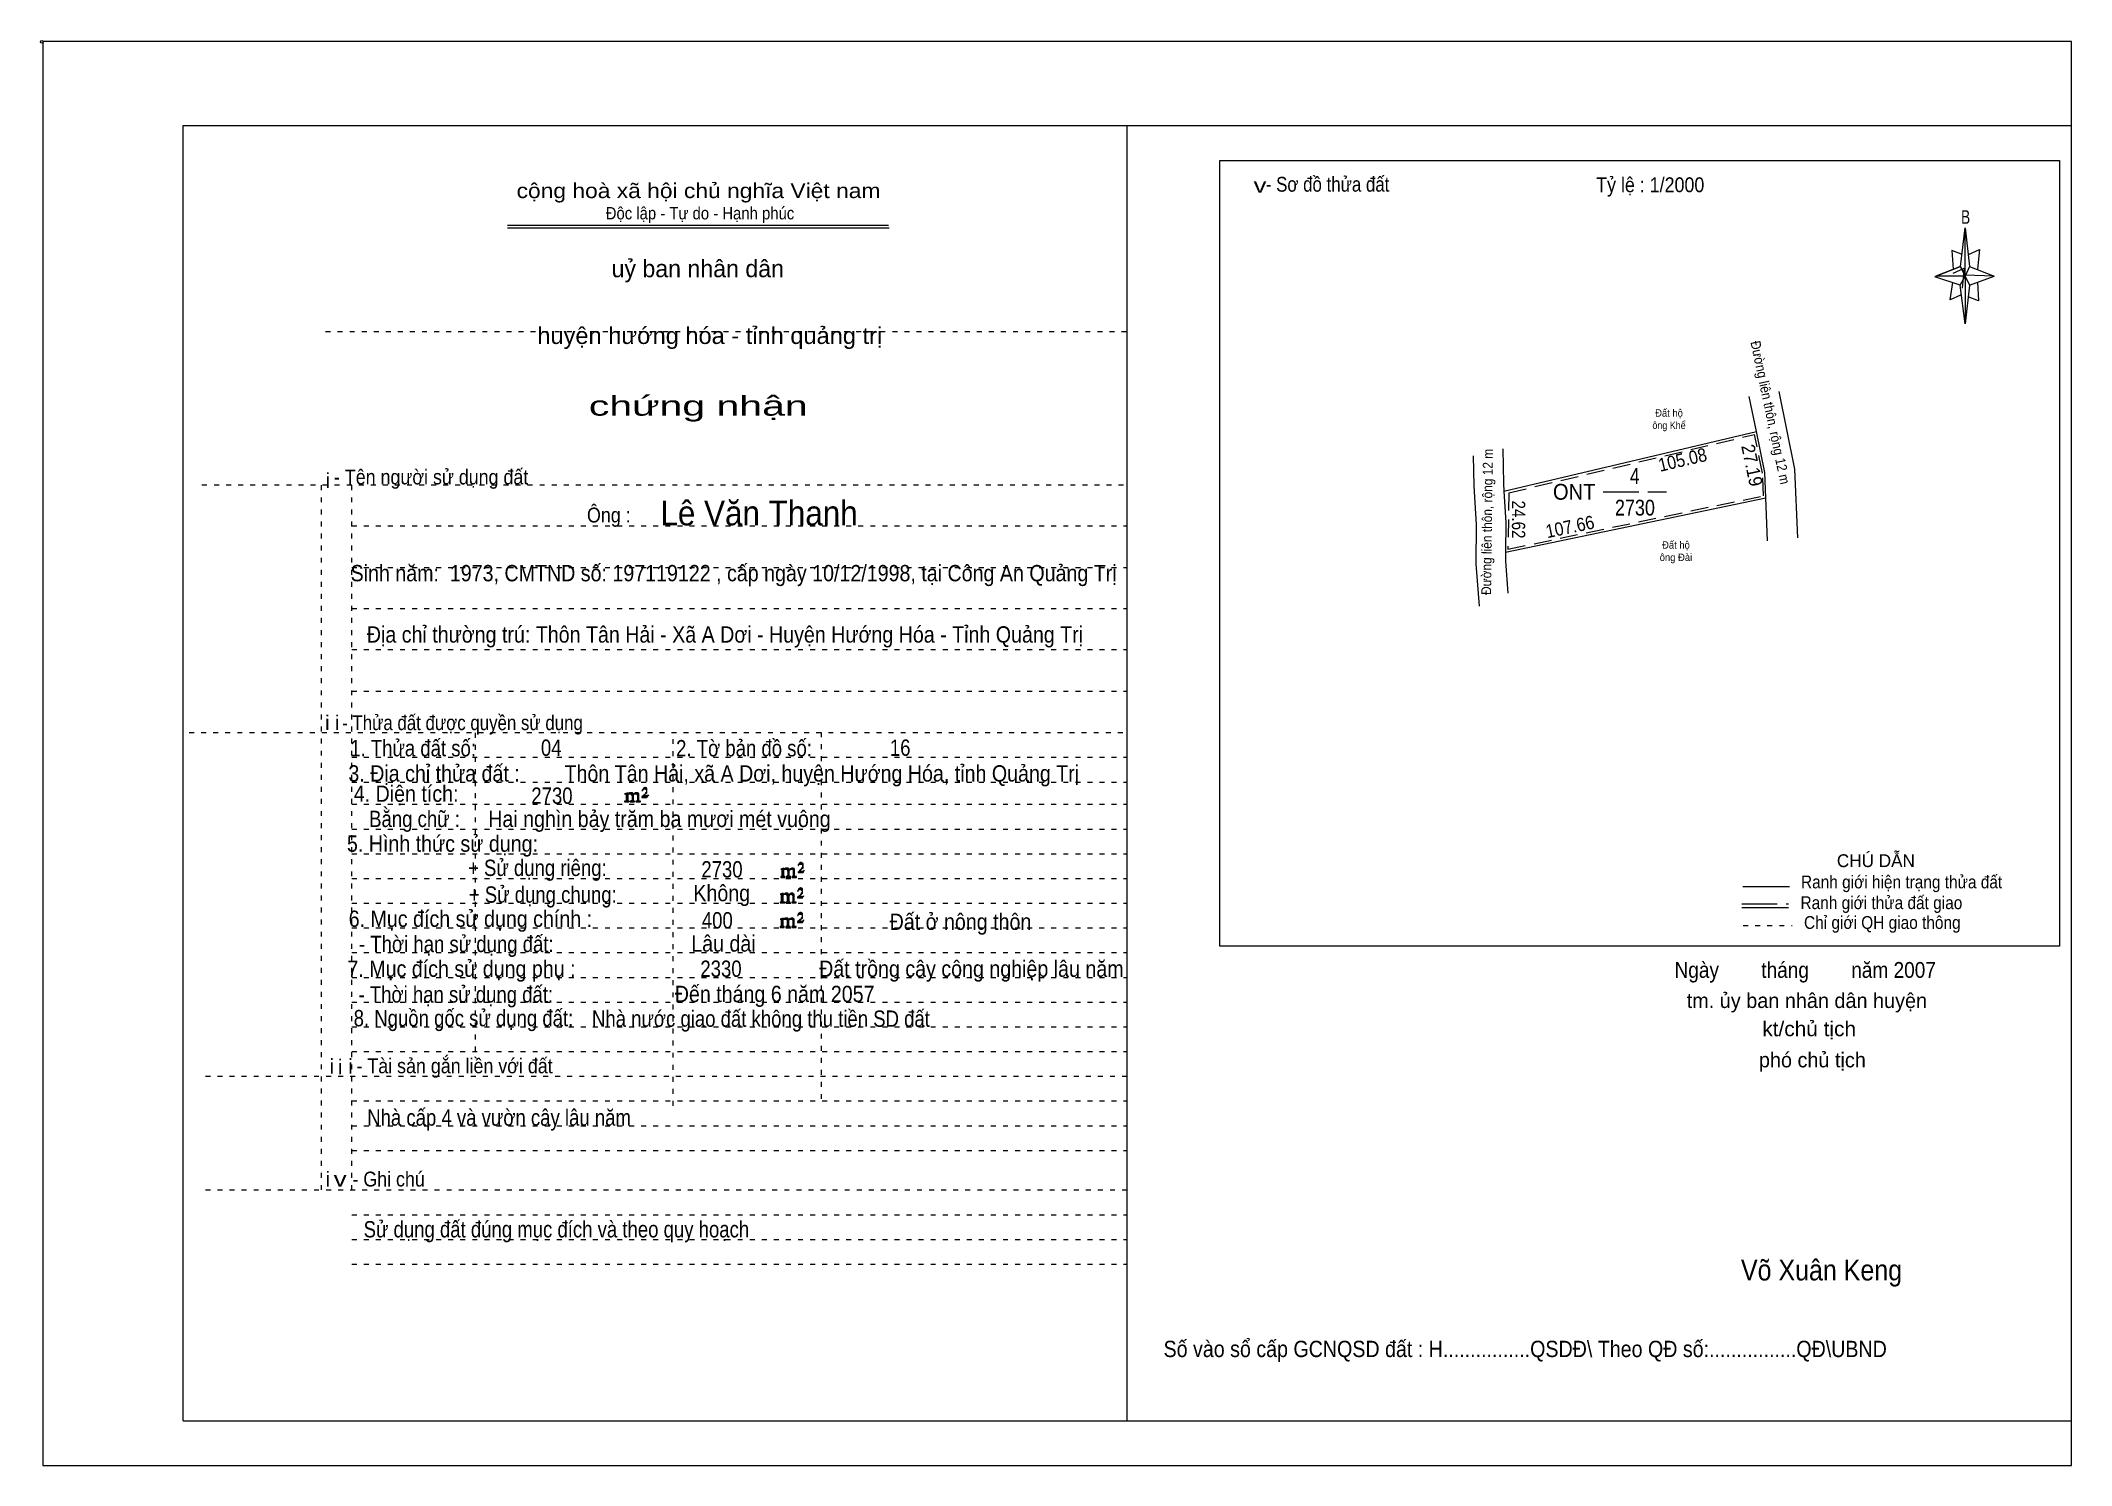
# Model space of a CAD drawing. Header units: centimetres. Extents: x -1.6 to 39.5, y -3.3 to 25.5.
import ezdxf
from ezdxf.enums import TextEntityAlignment as Align

# ---------------------------------------------------------------- set-up
doc = ezdxf.new("R2010")
doc.units = ezdxf.units.CM
doc.header["$LTSCALE"] = 0.12
for name, pattern in [('DOTTED', [1.5, 0.3, -1.2]), ('LONG_DASHED', [7.5, 6, -1.5]), ('MEDIUM_DASHED', [4.5, 3, -1.5])]:
    doc.linetypes.add(name, pattern=pattern)
for name, color, linetype, lineweight in [('1', 7, 'DOTTED', 13), ('10', 7, 'Continuous', 13), ('33', 7, 'LONG_DASHED', 13), ('4', 7, 'Continuous', 13), ('5', 7, 'Continuous', 13), ('50', 7, 'Continuous', 13)]:
    doc.layers.add(name, color=color, linetype=linetype, lineweight=lineweight)
doc.layers.add('20', color=7, linetype='Continuous')
doc.layers.add('30', color=7, linetype='Continuous')

msp = doc.modelspace()

# ---------------------------------------------------------------- hatches: boundary and pattern name
at = {"layer": '50'}
for points in [[(10.27, 10.13), (10.27, 10.12), (10.27, 10.11), (10.25, 10.11), (10.24, 10.11), (10.24, 10.1), (10.33, 10.1), (10.33, 10.11), (10.32, 10.11), (10.31, 10.11), (10.31, 10.12), (10.31, 10.13), (10.31, 10.24), (10.31, 10.25), (10.32, 10.26), (10.34, 10.26), (10.35, 10.26), (10.36, 10.26), (10.37, 10.25), (10.39, 10.22), (10.39, 10.13), (10.37, 10.12), (10.37, 10.11), (10.36, 10.11), (10.35, 10.11), (10.35, 10.1), (10.44, 10.1), (10.44, 10.11), (10.43, 10.11), (10.42, 10.11), (10.42, 10.12), (10.42, 10.13), (10.42, 10.24), (10.44, 10.26), (10.45, 10.26), (10.46, 10.26), (10.49, 10.26), (10.49, 10.25), (10.5, 10.24), (10.5, 10.22), (10.5, 10.13), (10.5, 10.12), (10.49, 10.11), (10.49, 10.11), (10.47, 10.11), (10.47, 10.1), (10.56, 10.1), (10.56, 10.11), (10.55, 10.11), (10.54, 10.11), (10.53, 10.12), (10.53, 10.13), (10.53, 10.2), (10.53, 10.25), (10.53, 10.26), (10.52, 10.27), (10.5, 10.28), (10.47, 10.28), (10.46, 10.28), (10.44, 10.27), (10.41, 10.25), (10.41, 10.26), (10.4, 10.28), (10.39, 10.28), (10.37, 10.28), (10.35, 10.28), (10.34, 10.28), (10.32, 10.26), (10.31, 10.26), (10.31, 10.25), (10.31, 10.25), (10.31, 10.26), (10.31, 10.28), (10.24, 10.26), (10.24, 10.26), (10.25, 10.26), (10.27, 10.25), (10.27, 10.24), (10.27, 10.23)], [(10.69, 10.19), (10.72, 10.24), (10.72, 10.24), (10.71, 10.22), (10.69, 10.22), (10.68, 10.22), (10.63, 10.22), (10.66, 10.26), (10.67, 10.27), (10.69, 10.28), (10.69, 10.3), (10.69, 10.32), (10.69, 10.34), (10.69, 10.35), (10.69, 10.37), (10.68, 10.38), (10.67, 10.38), (10.66, 10.39), (10.65, 10.39), (10.63, 10.38), (10.63, 10.38), (10.62, 10.37), (10.61, 10.35), (10.59, 10.33), (10.61, 10.33), (10.61, 10.35), (10.62, 10.35), (10.63, 10.36), (10.65, 10.36), (10.66, 10.36), (10.67, 10.35), (10.68, 10.35), (10.68, 10.32), (10.68, 10.3), (10.66, 10.28), (10.66, 10.26), (10.65, 10.25), (10.59, 10.2), (10.59, 10.19)], [(13.42, 8.61), (13.42, 8.6), (13.42, 8.59), (13.41, 8.59), (13.4, 8.59), (13.4, 8.57), (13.48, 8.57), (13.48, 8.59), (13.47, 8.59), (13.46, 8.59), (13.46, 8.6), (13.46, 8.61), (13.46, 8.72), (13.46, 8.73), (13.47, 8.74), (13.5, 8.74), (13.51, 8.74), (13.52, 8.74), (13.53, 8.73), (13.54, 8.69), (13.54, 8.61), (13.53, 8.6), (13.53, 8.59), (13.52, 8.59), (13.51, 8.59), (13.51, 8.57), (13.6, 8.57), (13.6, 8.59), (13.58, 8.59), (13.57, 8.59), (13.57, 8.6), (13.57, 8.61), (13.57, 8.72), (13.6, 8.74), (13.61, 8.74), (13.62, 8.74), (13.64, 8.74), (13.64, 8.73), (13.65, 8.72), (13.65, 8.69), (13.65, 8.61), (13.65, 8.6), (13.64, 8.59), (13.64, 8.59), (13.63, 8.59), (13.63, 8.57), (13.72, 8.57), (13.72, 8.59), (13.7, 8.59), (13.69, 8.59), (13.68, 8.6), (13.68, 8.61), (13.68, 8.68), (13.68, 8.73), (13.68, 8.74), (13.67, 8.75), (13.65, 8.76), (13.63, 8.76), (13.62, 8.76), (13.6, 8.75), (13.56, 8.73), (13.56, 8.74), (13.55, 8.76), (13.54, 8.76), (13.53, 8.76), (13.51, 8.76), (13.5, 8.76), (13.47, 8.74), (13.46, 8.74), (13.46, 8.73), (13.46, 8.73), (13.46, 8.74), (13.46, 8.76), (13.4, 8.74), (13.4, 8.74), (13.41, 8.74), (13.42, 8.73), (13.42, 8.72), (13.42, 8.71)], [(13.85, 8.67), (13.87, 8.72), (13.87, 8.72), (13.86, 8.69), (13.85, 8.69), (13.84, 8.69), (13.78, 8.69), (13.82, 8.74), (13.83, 8.75), (13.85, 8.76), (13.85, 8.78), (13.85, 8.79), (13.85, 8.82), (13.85, 8.83), (13.85, 8.85), (13.84, 8.86), (13.83, 8.86), (13.82, 8.87), (13.8, 8.87), (13.78, 8.86), (13.78, 8.86), (13.77, 8.85), (13.76, 8.83), (13.75, 8.81), (13.76, 8.81), (13.76, 8.83), (13.77, 8.83), (13.78, 8.84), (13.8, 8.84), (13.82, 8.84), (13.83, 8.83), (13.84, 8.83), (13.84, 8.79), (13.84, 8.78), (13.82, 8.76), (13.82, 8.74), (13.8, 8.73), (13.75, 8.68), (13.75, 8.67)], [(13.41, 8.09), (13.41, 8.08), (13.41, 8.07), (13.4, 8.07), (13.39, 8.07), (13.39, 8.06), (13.48, 8.06), (13.48, 8.07), (13.47, 8.07), (13.45, 8.07), (13.45, 8.08), (13.45, 8.09), (13.45, 8.2), (13.45, 8.21), (13.47, 8.23), (13.49, 8.23), (13.5, 8.23), (13.51, 8.23), (13.52, 8.21), (13.53, 8.18), (13.53, 8.09), (13.52, 8.08), (13.52, 8.07), (13.51, 8.07), (13.5, 8.07), (13.5, 8.06), (13.59, 8.06), (13.59, 8.07), (13.58, 8.07), (13.57, 8.07), (13.57, 8.08), (13.57, 8.09), (13.57, 8.2), (13.59, 8.23), (13.6, 8.23), (13.61, 8.23), (13.63, 8.23), (13.63, 8.21), (13.64, 8.2), (13.64, 8.18), (13.64, 8.09), (13.64, 8.08), (13.63, 8.07), (13.63, 8.07), (13.62, 8.07), (13.62, 8.06), (13.71, 8.06), (13.71, 8.07), (13.7, 8.07), (13.69, 8.07), (13.67, 8.08), (13.67, 8.09), (13.67, 8.17), (13.67, 8.21), (13.67, 8.23), (13.66, 8.24), (13.64, 8.25), (13.62, 8.25), (13.61, 8.25), (13.59, 8.24), (13.55, 8.21), (13.55, 8.23), (13.54, 8.25), (13.53, 8.25), (13.52, 8.25), (13.5, 8.25), (13.49, 8.25), (13.47, 8.23), (13.45, 8.23), (13.45, 8.21), (13.45, 8.21), (13.45, 8.23), (13.45, 8.25), (13.39, 8.23), (13.39, 8.23), (13.4, 8.23), (13.41, 8.21), (13.41, 8.2), (13.41, 8.19)], [(13.84, 8.16), (13.86, 8.2), (13.86, 8.2), (13.85, 8.18), (13.84, 8.18), (13.83, 8.18), (13.77, 8.18), (13.81, 8.23), (13.82, 8.24), (13.84, 8.25), (13.84, 8.27), (13.84, 8.28), (13.84, 8.3), (13.84, 8.31), (13.84, 8.34), (13.83, 8.35), (13.82, 8.35), (13.81, 8.36), (13.8, 8.36), (13.77, 8.35), (13.77, 8.35), (13.76, 8.34), (13.75, 8.31), (13.74, 8.29), (13.75, 8.29), (13.75, 8.31), (13.76, 8.31), (13.77, 8.33), (13.8, 8.33), (13.81, 8.33), (13.82, 8.31), (13.83, 8.31), (13.83, 8.28), (13.83, 8.27), (13.81, 8.25), (13.81, 8.23), (13.8, 8.21), (13.74, 8.17), (13.74, 8.16)], [(13.84, 7.66), (13.86, 7.71), (13.86, 7.71), (13.85, 7.68), (13.84, 7.68), (13.83, 7.68), (13.77, 7.68), (13.81, 7.73), (13.82, 7.74), (13.84, 7.75), (13.84, 7.77), (13.84, 7.78), (13.84, 7.81), (13.84, 7.82), (13.84, 7.84), (13.83, 7.85), (13.82, 7.85), (13.81, 7.86), (13.79, 7.86), (13.77, 7.85), (13.77, 7.85), (13.76, 7.84), (13.75, 7.82), (13.74, 7.8), (13.75, 7.8), (13.75, 7.82), (13.76, 7.82), (13.77, 7.83), (13.79, 7.83), (13.81, 7.83), (13.82, 7.82), (13.83, 7.82), (13.83, 7.78), (13.83, 7.77), (13.81, 7.75), (13.81, 7.73), (13.79, 7.72), (13.74, 7.67), (13.74, 7.66)], [(13.41, 7.6), (13.41, 7.59), (13.41, 7.58), (13.4, 7.58), (13.39, 7.58), (13.39, 7.56), (13.47, 7.56), (13.47, 7.58), (13.46, 7.58), (13.45, 7.58), (13.45, 7.59), (13.45, 7.6), (13.45, 7.71), (13.45, 7.72), (13.46, 7.73), (13.49, 7.73), (13.5, 7.73), (13.51, 7.73), (13.52, 7.72), (13.53, 7.68), (13.53, 7.6), (13.52, 7.59), (13.52, 7.58), (13.51, 7.58), (13.5, 7.58), (13.5, 7.56), (13.59, 7.56), (13.59, 7.58), (13.57, 7.58), (13.56, 7.58), (13.56, 7.59), (13.56, 7.6), (13.56, 7.71), (13.59, 7.73), (13.6, 7.73), (13.61, 7.73), (13.63, 7.73), (13.63, 7.72), (13.64, 7.71), (13.64, 7.68), (13.64, 7.6), (13.64, 7.59), (13.63, 7.58), (13.63, 7.58), (13.62, 7.58), (13.62, 7.56), (13.71, 7.56), (13.71, 7.58), (13.69, 7.58), (13.68, 7.58), (13.67, 7.59), (13.67, 7.6), (13.67, 7.67), (13.67, 7.72), (13.67, 7.73), (13.66, 7.74), (13.64, 7.75), (13.62, 7.75), (13.61, 7.75), (13.59, 7.74), (13.55, 7.72), (13.55, 7.73), (13.54, 7.75), (13.53, 7.75), (13.52, 7.75), (13.5, 7.75), (13.49, 7.75), (13.46, 7.73), (13.45, 7.73), (13.45, 7.72), (13.45, 7.72), (13.45, 7.73), (13.45, 7.75), (13.39, 7.73), (13.39, 7.73), (13.4, 7.73), (13.41, 7.72), (13.41, 7.71), (13.41, 7.7)]]:
    msp.add_hatch(color=256, dxfattribs=at).paths.add_polyline_path(points)

# ---------------------------------------------------------------- linework, layer by layer
at = {"layer": '1', "linetype": 'Continuous'}
for p, q in [((1.31, -2.42), (1.31, 23.78)), ((1.31, 23.78), (39.51, 23.78)), ((20.41, -2.42), (20.41, 23.78)), ((39.51, -2.42), (39.51, 23.78)), ((7.87, 21.76), (15.58, 21.76)), ((7.87, 21.71), (15.59, 21.71)), ((37.26, 20.55), (36.75, 20.72)), ((1.31, -2.42), (39.51, -2.42))]:
    msp.add_line(p, q, dxfattribs=at)
at = {"layer": '1'}
for p, q in [((4.19, 19.61), (20.41, 19.61)), ((1.69, 16.51), (20.41, 16.51)), ((4.11, 2.25), (4.11, 16.51)), ((4.72, 2.25), (4.72, 16.51)), ((4.72, 15.68), (20.41, 15.68)), ((4.72, 14.84), (20.41, 14.84)), ((4.72, 14.01), (20.41, 14.01)), ((4.72, 13.18), (20.41, 13.18)), ((4.72, 12.34), (20.41, 12.34)), ((1.43, 11.5), (20.41, 11.5)), ((7.22, 5.05), (7.22, 11.5)), ((11.22, 3.95), (11.22, 11.5)), ((14.22, 4.09), (14.22, 11.5)), ((4.72, 11), (20.41, 11)), ((4.72, 10.5), (20.41, 10.5)), ((4.72, 10.05), (20.41, 10.05)), ((4.72, 9.55), (20.41, 9.55)), ((4.72, 9.05), (20.41, 9.05)), ((4.72, 8.55), (20.41, 8.55)), ((4.72, 8.05), (20.41, 8.05)), ((4.72, 7.55), (20.41, 7.55)), ((4.72, 7.05), (20.41, 7.05)), ((4.72, 6.55), (20.41, 6.55)), ((4.72, 6.05), (20.41, 6.05)), ((4.72, 5.55), (20.41, 5.55)), ((4.72, 5.05), (20.41, 5.05)), ((1.76, 4.55), (20.41, 4.55)), ((4.72, 4.05), (20.41, 4.05)), ((4.72, 3.55), (20.41, 3.55)), ((4.72, 3.05), (20.41, 3.05)), ((1.76, 2.25), (20.41, 2.25)), ((4.72, 1.75), (20.41, 1.75)), ((4.72, 1.25), (20.41, 1.25)), ((4.72, 0.75), (20.41, 0.75))]:
    msp.add_line(p, q, dxfattribs=at)
at = {"layer": '1', "linetype": 'Continuous'}
msp.add_lwpolyline([(-1.53, -3.32), (39.51, -3.32), (39.51, 25.48), (-1.53, 25.48)], close=True, dxfattribs=at)
msp.add_lwpolyline([(37.27, 20.35), (37.06, 20.25), (37.11, 20.6)], dxfattribs=at)
at = {"layer": '10'}
for p, q in [((33.14, 17.59), (32.99, 18.3)), ((28.03, 16.38), (33.14, 17.59)), ((27.41, 17.1), (27.42, 16.49)), ((27.42, 16.49), (27.47, 15.7)), ((33.36, 15.38), (33.33, 16.25))]:
    msp.add_line(p, q, dxfattribs=at)
at = {"layer": '10', "linetype": 'MEDIUM_DASHED'}
for p, q in [((28.13, 16.35), (33.1, 17.53)), ((28.13, 16.35), (28.11, 15.21)), ((28.11, 15.21), (33.28, 16.29))]:
    msp.add_line(p, q, dxfattribs=at)
at = {"layer": '10'}
for points in [[(33.59, 18.4), (33.91, 16.83), (33.97, 15.44)], [(33.33, 16.25), (33.31, 16.76), (33.14, 17.59)], [(28.01, 17.24), (28.02, 16.54), (28.03, 16.38)], [(28.03, 16.38), (28.07, 15.75), (28.06, 15.15), (33.33, 16.25)], [(27.47, 15.7), (27.46, 14.91), (27.53, 14.06)], [(28.06, 15.15), (28.06, 14.97), (28.11, 14.32)]]:
    msp.add_lwpolyline(points, dxfattribs=at)
at = {"layer": '10', "linetype": 'MEDIUM_DASHED'}
msp.add_lwpolyline([(33.28, 16.29), (33.26, 16.75), (33.1, 17.53)], dxfattribs=at)
at = {"layer": '33'}
msp.add_line((30.04, 16.37), (31.32, 16.37), dxfattribs=at)
at = {"layer": '4'}
for p, q in [((32.86, 8.39), (33.81, 8.39)), ((32.84, 7.96), (33.79, 7.96))]:
    msp.add_line(p, q, dxfattribs=at)
at = {"layer": '4', "linetype": 'LONG_DASHED'}
msp.add_line((32.84, 8.04), (33.79, 8.04), dxfattribs=at)
at = {"layer": '4', "linetype": 'DOTTED'}
msp.add_line((32.87, 7.6), (33.86, 7.6), dxfattribs=at)
at = {"layer": '4'}
msp.add_lwpolyline([(22.28, 23.07), (39.27, 23.07), (39.27, 7.18), (22.28, 7.18)], close=True, dxfattribs=at)
msp.add_circle((-1.55, 25.47), 0.025, dxfattribs=at)
at = {"layer": '5'}
for p, q in [((37.27, 20.93), (37.36, 21.71)), ((37.45, 20.55), (37.36, 19.77)), ((37.45, 20.93), (37.95, 20.73)), ((37.61, 20.61), (37.63, 20.23)), ((37.63, 20.23), (37.42, 20.31))]:
    msp.add_line(p, q, dxfattribs=at)
for points in [[(37.36, 21.71), (37.45, 20.93), (37.36, 20.73)], [(37.36, 20.73), (36.77, 20.73), (37.27, 20.93), (37.45, 20.55), (37.95, 20.73), (37.36, 20.75)], [(37.36, 20.73), (37.36, 19.77), (37.26, 20.55)]]:
    msp.add_lwpolyline(points, close=True, dxfattribs=at)
for points in [[(37.3, 21.17), (37.09, 21.25), (37.12, 20.87)], [(37.43, 21.17), (37.65, 21.27), (37.61, 20.87)], [(37.36, 20.73), (37.27, 20.93), (36.77, 20.73)], [(37.12, 20.79), (37.34, 20.89), (37.3, 20.49)], [(37.36, 20.73), (37.45, 20.55), (37.95, 20.73)]]:
    msp.add_lwpolyline(points, dxfattribs=at)
at = {"layer": '50'}
for points in [[(10.27, 10.13), (10.27, 10.12), (10.27, 10.11), (10.25, 10.11), (10.24, 10.11), (10.24, 10.1), (10.33, 10.1), (10.33, 10.11), (10.32, 10.11), (10.31, 10.11), (10.31, 10.12), (10.31, 10.13), (10.31, 10.24), (10.31, 10.25), (10.32, 10.26), (10.34, 10.26), (10.35, 10.26), (10.36, 10.26), (10.37, 10.25), (10.39, 10.22), (10.39, 10.13), (10.37, 10.12), (10.37, 10.11), (10.36, 10.11), (10.35, 10.11), (10.35, 10.1), (10.44, 10.1), (10.44, 10.11), (10.43, 10.11), (10.42, 10.11), (10.42, 10.12), (10.42, 10.13), (10.42, 10.24), (10.44, 10.26), (10.45, 10.26), (10.46, 10.26), (10.49, 10.26), (10.49, 10.25), (10.5, 10.24), (10.5, 10.22), (10.5, 10.13), (10.5, 10.12), (10.49, 10.11), (10.49, 10.11), (10.47, 10.11), (10.47, 10.1), (10.56, 10.1), (10.56, 10.11), (10.55, 10.11), (10.54, 10.11), (10.53, 10.12), (10.53, 10.13), (10.53, 10.2), (10.53, 10.25), (10.53, 10.26), (10.52, 10.27), (10.5, 10.28), (10.47, 10.28), (10.46, 10.28), (10.44, 10.27), (10.41, 10.25), (10.41, 10.26), (10.4, 10.28), (10.39, 10.28), (10.37, 10.28), (10.35, 10.28), (10.34, 10.28), (10.32, 10.26), (10.31, 10.26), (10.31, 10.25), (10.31, 10.25), (10.31, 10.26), (10.31, 10.28), (10.24, 10.26), (10.24, 10.26), (10.25, 10.26), (10.27, 10.25), (10.27, 10.24), (10.27, 10.23)], [(10.69, 10.19), (10.72, 10.24), (10.72, 10.24), (10.71, 10.22), (10.69, 10.22), (10.68, 10.22), (10.63, 10.22), (10.66, 10.26), (10.67, 10.27), (10.69, 10.28), (10.69, 10.3), (10.69, 10.32), (10.69, 10.34), (10.69, 10.35), (10.69, 10.37), (10.68, 10.38), (10.67, 10.38), (10.66, 10.39), (10.65, 10.39), (10.63, 10.38), (10.63, 10.38), (10.62, 10.37), (10.61, 10.35), (10.59, 10.33), (10.61, 10.33), (10.61, 10.35), (10.62, 10.35), (10.63, 10.36), (10.65, 10.36), (10.66, 10.36), (10.67, 10.35), (10.68, 10.35), (10.68, 10.32), (10.68, 10.3), (10.66, 10.28), (10.66, 10.26), (10.65, 10.25), (10.59, 10.2), (10.59, 10.19)], [(13.42, 8.61), (13.42, 8.6), (13.42, 8.59), (13.41, 8.59), (13.4, 8.59), (13.4, 8.57), (13.48, 8.57), (13.48, 8.59), (13.47, 8.59), (13.46, 8.59), (13.46, 8.6), (13.46, 8.61), (13.46, 8.72), (13.46, 8.73), (13.47, 8.74), (13.5, 8.74), (13.51, 8.74), (13.52, 8.74), (13.53, 8.73), (13.54, 8.69), (13.54, 8.61), (13.53, 8.6), (13.53, 8.59), (13.52, 8.59), (13.51, 8.59), (13.51, 8.57), (13.6, 8.57), (13.6, 8.59), (13.58, 8.59), (13.57, 8.59), (13.57, 8.6), (13.57, 8.61), (13.57, 8.72), (13.6, 8.74), (13.61, 8.74), (13.62, 8.74), (13.64, 8.74), (13.64, 8.73), (13.65, 8.72), (13.65, 8.69), (13.65, 8.61), (13.65, 8.6), (13.64, 8.59), (13.64, 8.59), (13.63, 8.59), (13.63, 8.57), (13.72, 8.57), (13.72, 8.59), (13.7, 8.59), (13.69, 8.59), (13.68, 8.6), (13.68, 8.61), (13.68, 8.68), (13.68, 8.73), (13.68, 8.74), (13.67, 8.75), (13.65, 8.76), (13.63, 8.76), (13.62, 8.76), (13.6, 8.75), (13.56, 8.73), (13.56, 8.74), (13.55, 8.76), (13.54, 8.76), (13.53, 8.76), (13.51, 8.76), (13.5, 8.76), (13.47, 8.74), (13.46, 8.74), (13.46, 8.73), (13.46, 8.73), (13.46, 8.74), (13.46, 8.76), (13.4, 8.74), (13.4, 8.74), (13.41, 8.74), (13.42, 8.73), (13.42, 8.72), (13.42, 8.71)], [(13.85, 8.67), (13.87, 8.72), (13.87, 8.72), (13.86, 8.69), (13.85, 8.69), (13.84, 8.69), (13.78, 8.69), (13.82, 8.74), (13.83, 8.75), (13.85, 8.76), (13.85, 8.78), (13.85, 8.79), (13.85, 8.82), (13.85, 8.83), (13.85, 8.85), (13.84, 8.86), (13.83, 8.86), (13.82, 8.87), (13.8, 8.87), (13.78, 8.86), (13.78, 8.86), (13.77, 8.85), (13.76, 8.83), (13.75, 8.81), (13.76, 8.81), (13.76, 8.83), (13.77, 8.83), (13.78, 8.84), (13.8, 8.84), (13.82, 8.84), (13.83, 8.83), (13.84, 8.83), (13.84, 8.79), (13.84, 8.78), (13.82, 8.76), (13.82, 8.74), (13.8, 8.73), (13.75, 8.68), (13.75, 8.67)], [(13.41, 8.09), (13.41, 8.08), (13.41, 8.07), (13.4, 8.07), (13.39, 8.07), (13.39, 8.06), (13.48, 8.06), (13.48, 8.07), (13.47, 8.07), (13.45, 8.07), (13.45, 8.08), (13.45, 8.09), (13.45, 8.2), (13.45, 8.21), (13.47, 8.23), (13.49, 8.23), (13.5, 8.23), (13.51, 8.23), (13.52, 8.21), (13.53, 8.18), (13.53, 8.09), (13.52, 8.08), (13.52, 8.07), (13.51, 8.07), (13.5, 8.07), (13.5, 8.06), (13.59, 8.06), (13.59, 8.07), (13.58, 8.07), (13.57, 8.07), (13.57, 8.08), (13.57, 8.09), (13.57, 8.2), (13.59, 8.23), (13.6, 8.23), (13.61, 8.23), (13.63, 8.23), (13.63, 8.21), (13.64, 8.2), (13.64, 8.18), (13.64, 8.09), (13.64, 8.08), (13.63, 8.07), (13.63, 8.07), (13.62, 8.07), (13.62, 8.06), (13.71, 8.06), (13.71, 8.07), (13.7, 8.07), (13.69, 8.07), (13.67, 8.08), (13.67, 8.09), (13.67, 8.17), (13.67, 8.21), (13.67, 8.23), (13.66, 8.24), (13.64, 8.25), (13.62, 8.25), (13.61, 8.25), (13.59, 8.24), (13.55, 8.21), (13.55, 8.23), (13.54, 8.25), (13.53, 8.25), (13.52, 8.25), (13.5, 8.25), (13.49, 8.25), (13.47, 8.23), (13.45, 8.23), (13.45, 8.21), (13.45, 8.21), (13.45, 8.23), (13.45, 8.25), (13.39, 8.23), (13.39, 8.23), (13.4, 8.23), (13.41, 8.21), (13.41, 8.2), (13.41, 8.19)], [(13.84, 8.16), (13.86, 8.2), (13.86, 8.2), (13.85, 8.18), (13.84, 8.18), (13.83, 8.18), (13.77, 8.18), (13.81, 8.23), (13.82, 8.24), (13.84, 8.25), (13.84, 8.27), (13.84, 8.28), (13.84, 8.3), (13.84, 8.31), (13.84, 8.34), (13.83, 8.35), (13.82, 8.35), (13.81, 8.36), (13.8, 8.36), (13.77, 8.35), (13.77, 8.35), (13.76, 8.34), (13.75, 8.31), (13.74, 8.29), (13.75, 8.29), (13.75, 8.31), (13.76, 8.31), (13.77, 8.33), (13.8, 8.33), (13.81, 8.33), (13.82, 8.31), (13.83, 8.31), (13.83, 8.28), (13.83, 8.27), (13.81, 8.25), (13.81, 8.23), (13.8, 8.21), (13.74, 8.17), (13.74, 8.16)], [(13.84, 7.66), (13.86, 7.71), (13.86, 7.71), (13.85, 7.68), (13.84, 7.68), (13.83, 7.68), (13.77, 7.68), (13.81, 7.73), (13.82, 7.74), (13.84, 7.75), (13.84, 7.77), (13.84, 7.78), (13.84, 7.81), (13.84, 7.82), (13.84, 7.84), (13.83, 7.85), (13.82, 7.85), (13.81, 7.86), (13.79, 7.86), (13.77, 7.85), (13.77, 7.85), (13.76, 7.84), (13.75, 7.82), (13.74, 7.8), (13.75, 7.8), (13.75, 7.82), (13.76, 7.82), (13.77, 7.83), (13.79, 7.83), (13.81, 7.83), (13.82, 7.82), (13.83, 7.82), (13.83, 7.78), (13.83, 7.77), (13.81, 7.75), (13.81, 7.73), (13.79, 7.72), (13.74, 7.67), (13.74, 7.66)], [(13.41, 7.6), (13.41, 7.59), (13.41, 7.58), (13.4, 7.58), (13.39, 7.58), (13.39, 7.56), (13.47, 7.56), (13.47, 7.58), (13.46, 7.58), (13.45, 7.58), (13.45, 7.59), (13.45, 7.6), (13.45, 7.71), (13.45, 7.72), (13.46, 7.73), (13.49, 7.73), (13.5, 7.73), (13.51, 7.73), (13.52, 7.72), (13.53, 7.68), (13.53, 7.6), (13.52, 7.59), (13.52, 7.58), (13.51, 7.58), (13.5, 7.58), (13.5, 7.56), (13.59, 7.56), (13.59, 7.58), (13.57, 7.58), (13.56, 7.58), (13.56, 7.59), (13.56, 7.6), (13.56, 7.71), (13.59, 7.73), (13.6, 7.73), (13.61, 7.73), (13.63, 7.73), (13.63, 7.72), (13.64, 7.71), (13.64, 7.68), (13.64, 7.6), (13.64, 7.59), (13.63, 7.58), (13.63, 7.58), (13.62, 7.58), (13.62, 7.56), (13.71, 7.56), (13.71, 7.58), (13.69, 7.58), (13.68, 7.58), (13.67, 7.59), (13.67, 7.6), (13.67, 7.67), (13.67, 7.72), (13.67, 7.73), (13.66, 7.74), (13.64, 7.75), (13.62, 7.75), (13.61, 7.75), (13.59, 7.74), (13.55, 7.72), (13.55, 7.73), (13.54, 7.75), (13.53, 7.75), (13.52, 7.75), (13.5, 7.75), (13.49, 7.75), (13.46, 7.73), (13.45, 7.73), (13.45, 7.72), (13.45, 7.72), (13.45, 7.73), (13.45, 7.75), (13.39, 7.73), (13.39, 7.73), (13.4, 7.73), (13.41, 7.72), (13.41, 7.71), (13.41, 7.7)]]:
    msp.add_lwpolyline(points, close=True, dxfattribs=at)

# ---------------------------------------------------------------- texts
at = {"layer": '1'}
for s, height, width, p in [('cộng hoà xã hội chủ nghĩa Việt nam', 0.3, 1.15, (11.735, 22.31)), ('v', 0.3, 1.3, (23.095, 22.42)), ('- Sơ đồ thửa đất ', 0.3, 0.85, (24.51, 22.44)), ('Độc lập - Tự do - Hạnh phúc', 0.25, 0.9, (11.765, 21.88)), ('chứng nhận', 0.4, 1.55, (11.73, 17.91)), ('- Tên người sử dụng đất', 0.3, 0.9, (6.325, 16.52)), ('- Thửa đất được quyền sử dụng', 0.3, 0.85, (6.96, 11.55)), ('- Tài sản gắn liền với đất ', 0.3, 0.9, (6.85, 4.61)), ('v', 0.3, 1.3, (4.485, 2.32)), ('- Ghi chú', 0.3, 0.9, (5.465, 2.32))]:
    msp.add_text(s, height=height, dxfattribs=dict(at, width=width)).set_placement(p, align=Align.CENTER)
for s, height, p in [('uỷ ban nhân dân', 0.35, (11.72, 20.71)), ('i', 0.3, (4.235, 16.45)), ('i', 0.3, (4.225, 11.55)), ('i', 0.3, (4.425, 11.55)), ('i', 0.3, (4.315, 4.6)), ('i', 0.3, (4.485, 4.59)), ('i', 0.3, (4.695, 4.6)), ('i', 0.3, (4.235, 2.32))]:
    msp.add_text(s, height=height, dxfattribs=at).set_placement(p, align=Align.CENTER)
at = {"layer": '10'}
for s, height, width, p in [('Tỷ lệ : 1/2000', 0.3, 0.9, (30.99, 22.43)), ('Lê Văn Thanh', 0.5, 0.95, (12.96, 15.69)), ('Võ Xuân Keng', 0.42, 0.9, (34.455, 0.42))]:
    msp.add_text(s, height=height, dxfattribs=dict(at, width=width)).set_placement(p, align=Align.CENTER)
at = {"layer": '10', "width": 0.9}
for rotation, p in [(281.929, (33.328, 17.921)), (89.275, (27.789, 15.794))]:
    msp.add_text('Đường liên thôn, rộng 12 m ', height=0.2, rotation=rotation, dxfattribs=at).set_placement(p, align=Align.CENTER)
at = {"layer": '20'}
for s, width, p in [('ông Khể', 0.9, (31.37, 17.64)), ('Đất hộ', 0.95, (31.37, 17.89)), ('Đất hộ', 0.95, (31.51, 15.22)), ('ông Đài', 0.95, (31.51, 14.97))]:
    msp.add_text(s, height=0.15, dxfattribs=dict(at, width=width)).set_placement(p, align=Align.CENTER)
at = {"layer": '30'}
for s, height, rotation, width, p in [('27.19', 0.2699, 282, 0.95, (32.918, 16.878)), ('105.08', 0.27, 13.281, 0.9, (31.674, 16.887)), ('24.62', 0.27, 270, 0.85, (28.19, 15.81)), ('107.66', 0.2699, 11.737, 0.9, (29.393, 15.532))]:
    msp.add_text(s, height=height, rotation=rotation, dxfattribs=dict(at, width=width)).set_placement(p, align=Align.CENTER)
at = {"layer": '33'}
for s, width, p in [('4', 0.8, (30.675, 16.53)), ('2730', 0.85, (30.68, 15.89))]:
    msp.add_text(s, height=0.32, dxfattribs=dict(at, width=width)).set_placement(p, align=Align.CENTER)
at = {"layer": '33', "width": 0.95}
msp.add_text('ONT', height=0.32, dxfattribs=at).set_placement((29.88, 16.21), align=Align.RIGHT)
at = {"layer": '4'}
msp.add_text('CHÚ DẪN', height=0.2591, dxfattribs=at).set_placement((35.555, 8.78), align=Align.CENTER)
at = {"layer": '4', "width": 0.9}
for s, p in [('Ranh giới hiện trạng thửa đất', (36.075, 8.35)), ('Ranh giới thửa đất giao ', (35.71, 7.93)), ('Chỉ giới QH giao thông', (35.685, 7.53))]:
    msp.add_text(s, height=0.2591, dxfattribs=at).set_placement(p, align=Align.CENTER)
at = {"layer": '5', "width": 0.75}
msp.add_text('B', height=0.276, dxfattribs=at).set_placement((37.37, 21.79), align=Align.CENTER)
at = {"layer": '50'}
for s, height, width, p in [('  huyện hướng hóa - tỉnh quảng trị', 0.34, 1.05, (11.83, 19.36)), ('Ông :', 0.3, 0.9, (9.92, 15.75)), ('Sinh năm:  1973, CMTND số: 197119122 , cấp ngày 10/12/1998, tại Công An Quảng Trị', 0.33, 0.9, (12.445, 14.56)), ('Địa chỉ thường trú: Thôn Tân Hải - Xã A Dơi - Huyện Hướng Hóa - Tỉnh Quảng Trị', 0.33, 0.9, (12.27, 13.32)), ('1. Thửa đất số:  ', 0.33, 0.85, (6.065, 11.02)), ('04', 0.33, 0.85, (8.755, 11.03)), ('2. Tờ bản đồ số:  ', 0.33, 0.85, (12.76, 11.02)), ('16', 0.33, 0.85, (15.815, 11.03)), ('3. Địa chỉ thửa đất : ', 0.33, 0.9, (6.44, 10.51)), ('Thôn Tân Hải, xã A Dơi, huyện Hướng Hóa, tỉnh Quảng Trị', 0.33, 0.9, (14.23, 10.51)), ('4. Diện tích: ', 0.33, 0.9, (5.875, 10.1)), ('2730', 0.33, 0.85, (8.77, 10.06)), ('Bằng chữ :', 0.33, 0.85, (5.99, 9.59)), ('Hai nghìn bảy trăm ba mươi mét vuông', 0.33, 0.9, (10.945, 9.59)), ('5. Hình thức sử dụng:', 0.33, 0.9, (6.555, 9.09)), ('+ Sử dụng riêng:', 0.33, 0.85, (8.475, 8.6)), ('2730', 0.33, 0.85, (12.21, 8.57)), ('+ Sử dụng chung:', 0.33, 0.85, (8.585, 8.06)), ('Không', 0.33, 0.9, (12.205, 8.09)), ('6. Mục đích sử dụng chính :', 0.33, 0.9, (7.12, 7.57)), ('400', 0.33, 0.85, (12.115, 7.54)), ('Đất ở nông thôn', 0.33, 0.9, (17.035, 7.51)), ('- Thời hạn sử dụng đất:', 0.33, 0.85, (6.835, 7.06)), ('Lâu dài', 0.33, 0.9, (12.24, 7.07)), ('7. Mục đích sử dụng phụ :', 0.33, 0.9, (6.94, 6.56)), ('2330', 0.33, 0.85, (12.19, 6.56)), ('Đất trồng cây công nghiệp lâu năm', 0.33, 0.9, (17.255, 6.56)), ('Ngày        tháng        năm 2007', 0.32, 0.9, (34.125, 6.54)), ('- Thời hạn sử dụng đất:', 0.33, 0.85, (6.825, 6.04)), ('Đến tháng 6 năm 2057', 0.33, 0.9, (13.275, 6.05)), ('8. Nguồn gốc sử dụng đất:', 0.33, 0.85, (6.98, 5.56)), ('Nhà nước giao đất không thu tiền SD đất ', 0.33, 0.85, (13.05, 5.55)), ('kt/chủ tịch', 0.3, 1.05, (34.205, 5.36)), ('Nhà cấp 4 và vườn cây lâu năm', 0.33, 0.85, (7.7, 3.55)), ('Sử dụng đất đúng mục đích và theo quy hoạch', 0.33, 0.85, (8.86, 1.29)), ('Số vào sổ cấp GCNQSD đất : H................QSDĐ\\ Theo QĐ số:................QĐ\\UBND', 0.33, 0.9, (28.46, -1.13))]:
    msp.add_text(s, height=height, dxfattribs=dict(at, width=width)).set_placement(p, align=Align.CENTER)
for s, p in [('tm. ủy ban nhân dân huyện ', (34.215, 5.93)), ('phó chủ tịch', (34.27, 4.73))]:
    msp.add_text(s, height=0.3, dxfattribs=at).set_placement(p, align=Align.CENTER)

doc.saveas('drawing.dxf')
